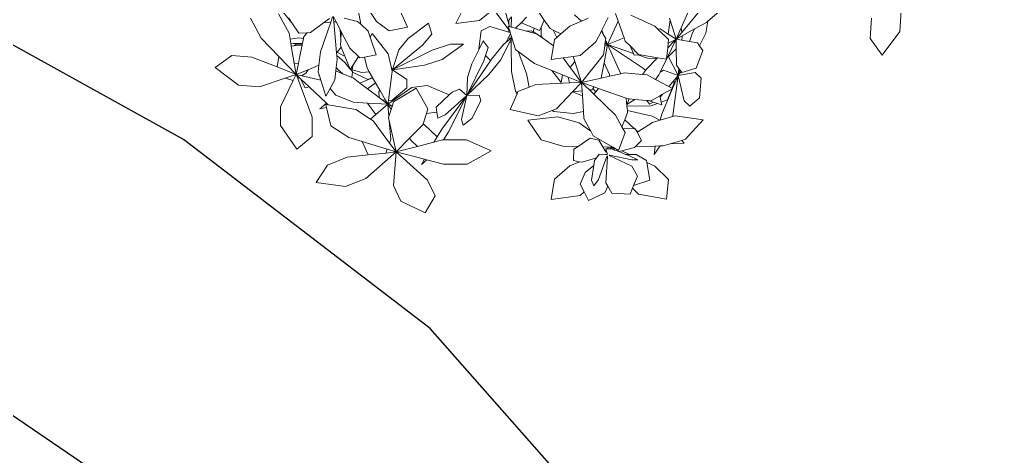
# Model space of a CAD drawing. Header units: metres. Extents: x -460 to 31334, y -1777 to 24987.
# Drawn here: x 378.403 to 378.8686, y -817.4355 to -817.2314 of the extents above; entities that cross this region are included whole.
import ezdxf

# ---------------------------------------------------------------- set-up
doc = ezdxf.new("R2010")
doc.units = ezdxf.units.M
doc.header["$MEASUREMENT"] = 0
doc.layers.add('01 FURNITURE', color=8, linetype='Continuous')
doc.layers.add('TREES PLANTS', color=82, linetype='Continuous', lineweight=5)

# ---------------------------------------------------------------- blocks, each defined once
blk = doc.blocks.new('TREES_09')
at = {"layer": 'TREES PLANTS', "color": 82, "true_color": 0x34d100}
for p, q in [((1.2284, 1.3969), (1.1481, 1.4024)), ((1.319, 1.3286), (1.2284, 1.3969)), ((1.2554, 1.2823), (1.319, 1.3286)), ((1.177, 1.2877), (1.2554, 1.2823)), ((1.1881, 0.656), (1.1442, 0.7068)), ((1.2341, 0.6482), (1.1881, 0.656)), ((1.1931, 0.6502), (1.1881, 0.656)), ((1.127, 0.6428), (1.2324, 0.5546)), ((1.1931, 0.6502), (1.2183, 0.6047)), ((1.2832, 0.6237), (1.2341, 0.6482)), ((1.2716, 0.6152), (1.2666, 0.5853)), ((1.2832, 0.6237), (1.2716, 0.6152)), ((1.3009, 0.6365), (1.2832, 0.6237)), ((1.3698, 0.6109), (1.3009, 0.6365)), ((1.4083, 0.6292), (1.3863, 0.6064)), ((1.4838, 0.6231), (1.4083, 0.6292)), ((1.517, 0.5861), (1.4838, 0.6231)), ((1.5687, 0.6372), (1.5532, 0.5294)), ((1.6444, 0.5694), (1.5687, 0.6372)), ((1.1239, 0.5925), (1.2139, 0.5528)), ((1.2183, 0.6047), (1.2369, 0.5954)), ((1.2183, 0.6047), (1.2454, 0.5559)), ((1.2369, 0.5954), (1.2666, 0.5853)), ((1.2666, 0.5853), (1.2615, 0.555)), ((1.3869, 0.5553), (1.3698, 0.6109)), ((1.3863, 0.6064), (1.3981, 0.5406)), ((1.4955, 0.5639), (1.517, 0.5861)), ((1.2324, 0.5546), (1.2139, 0.5528)), ((1.2139, 0.5528), (1.2579, 0.5333)), ((1.2324, 0.5546), (1.2579, 0.5333)), ((1.2493, 0.5563), (1.2454, 0.5559)), ((1.2454, 0.5559), (1.2579, 0.5333)), ((1.2493, 0.5563), (1.2615, 0.555)), ((1.2615, 0.555), (1.2579, 0.5333)), ((1.3264, 0.5032), (1.3981, 0.5406)), ((1.3583, 0.5345), (1.3706, 0.5435)), ((1.3706, 0.5435), (1.3767, 0.5479)), ((1.3706, 0.5435), (1.3981, 0.5406)), ((1.3767, 0.5479), (1.3827, 0.5523)), ((1.3767, 0.5479), (1.3981, 0.5406)), ((1.3779, 0.4847), (1.3981, 0.5406)), ((1.3827, 0.5523), (1.3869, 0.5553)), ((1.3827, 0.5523), (1.3981, 0.5406)), ((1.4955, 0.5639), (1.3981, 0.5406)), ((1.5531, 0.5199), (1.3981, 0.5406)), ((1.4484, 0.5194), (1.3981, 0.5406)), ((1.4219, 0.5208), (1.3981, 0.5406)), ((1.6486, 0.5552), (1.6444, 0.5694)), ((1.6486, 0.5552), (1.6592, 0.5637)), ((1.6619, 0.5098), (1.6486, 0.5552)), ((1.6592, 0.5637), (1.6619, 0.5098)), ((1.1764, 0.508), (1.1848, 0.5106)), ((1.1848, 0.5106), (1.2579, 0.5333)), ((1.1848, 0.5106), (1.2379, 0.5025)), ((1.2179, 0.4718), (1.2379, 0.5025)), ((1.2596, 0.5037), (1.2188, 0.4626)), ((1.2379, 0.5025), (1.2579, 0.5333)), ((1.27, 0.5334), (1.2579, 0.5333)), ((1.2638, 0.5214), (1.2579, 0.5333)), ((1.2658, 0.5254), (1.2579, 0.5333)), ((1.2675, 0.5286), (1.2579, 0.5333)), ((1.2732, 0.5024), (1.2596, 0.5037)), ((1.2638, 0.5214), (1.2658, 0.5254)), ((1.2732, 0.5024), (1.2638, 0.5214)), ((1.2907, 0.5006), (1.2658, 0.5254)), ((1.2675, 0.5286), (1.27, 0.5334)), ((1.3277, 0.4994), (1.2675, 0.5286)), ((1.2952, 0.5338), (1.27, 0.5334)), ((1.2907, 0.5006), (1.2732, 0.5024)), ((1.3338, 0.4964), (1.2907, 0.5006)), ((1.3583, 0.5345), (1.2952, 0.5338)), ((1.2952, 0.5338), (1.3242, 0.503)), ((1.3242, 0.503), (1.3264, 0.5032)), ((1.3242, 0.503), (1.3277, 0.4994)), ((1.4407, 0.5052), (1.413, 0.4539)), ((1.4219, 0.5208), (1.4227, 0.5273)), ((1.4407, 0.5052), (1.4219, 0.5208)), ((1.4227, 0.5273), (1.4473, 0.5174)), ((1.4473, 0.5174), (1.4407, 0.5052)), ((1.4484, 0.5194), (1.4473, 0.5174)), ((1.4485, 0.5196), (1.4484, 0.5194)), ((1.4488, 0.5192), (1.4485, 0.5196)), ((1.5475, 0.4776), (1.4488, 0.5192)), ((1.4505, 0.5161), (1.4488, 0.5192)), ((1.4505, 0.5161), (1.492, 0.4995)), ((1.4707, 0.4803), (1.4505, 0.5161)), ((1.492, 0.4995), (1.5006, 0.4755)), ((1.5562, 0.5191), (1.5531, 0.5199)), ((1.5532, 0.5294), (1.5562, 0.5191)), ((1.5562, 0.5191), (1.5702, 0.4713)), ((1.6696, 0.4836), (1.6619, 0.5098)), ((1.8, 0.5037), (1.7477, 0.4512)), ((1.8758, 0.4962), (1.8, 0.5037)), ((1.2188, 0.4626), (1.2074, 0.4512)), ((1.2179, 0.4718), (1.2188, 0.4626)), ((1.3177, 0.3955), (1.3294, 0.4621)), ((1.3338, 0.4964), (1.3277, 0.4994)), ((1.3294, 0.4621), (1.3354, 0.4956)), ((1.3326, 0.4589), (1.3294, 0.4621)), ((1.3355, 0.4962), (1.3338, 0.4964)), ((1.3354, 0.4956), (1.3355, 0.4962)), ((1.3851, 0.4714), (1.3354, 0.4956)), ((1.3779, 0.4847), (1.3851, 0.4714)), ((1.3959, 0.4662), (1.3851, 0.4714)), ((1.413, 0.4539), (1.3959, 0.4662)), ((1.4819, 0.471), (1.4707, 0.4803)), ((1.4766, 0.4697), (1.4707, 0.4803)), ((1.4766, 0.4697), (1.4819, 0.471)), ((1.4955, 0.436), (1.4766, 0.4697)), ((1.4819, 0.471), (1.5006, 0.4755)), ((1.5006, 0.4755), (1.5113, 0.4781)), ((1.5113, 0.4781), (1.5059, 0.461)), ((1.5475, 0.4776), (1.5702, 0.4713)), ((1.5551, 0.4403), (1.5706, 0.47)), ((1.5702, 0.4713), (1.5706, 0.47)), ((1.5706, 0.47), (1.579, 0.4415)), ((1.6696, 0.4836), (1.6699, 0.4716)), ((1.7031, 0.4487), (1.6699, 0.4716)), ((1.6699, 0.4716), (1.6704, 0.452)), ((1.8566, 0.3875), (1.8758, 0.4962)), ((1.2074, 0.4512), (1.1648, 0.3579)), ((1.3326, 0.4589), (1.3317, 0.4222)), ((1.3746, 0.417), (1.3326, 0.4589)), ((1.413, 0.4539), (1.3953, 0.4212)), ((1.4943, 0.42), (1.5084, 0.4302)), ((1.4943, 0.42), (1.4948, 0.4261)), ((1.5007, 0.4446), (1.4948, 0.4261)), ((1.4948, 0.4261), (1.4955, 0.436)), ((1.5059, 0.461), (1.5007, 0.4446)), ((1.5084, 0.4302), (1.5007, 0.4446)), ((1.5059, 0.461), (1.5146, 0.4368)), ((1.5146, 0.4368), (1.5165, 0.3429)), ((1.5551, 0.4403), (1.533, 0.3447)), ((1.579, 0.4415), (1.6151, 0.3848)), ((1.6704, 0.452), (1.7031, 0.4487)), ((1.6704, 0.452), (1.6725, 0.3755)), ((1.7477, 0.4512), (1.7336, 0.4201)), ((1.7336, 0.4201), (1.8023, 0.4316)), ((1.8023, 0.4316), (1.8234, 0.3686)), ((1.3705, 0.4071), (1.278, 0.2676)), ((1.2841, 0.3551), (1.3163, 0.3875)), ((1.3163, 0.3875), (1.3177, 0.3955)), ((1.3187, 0.3848), (1.3177, 0.3955)), ((1.3317, 0.4222), (1.3187, 0.3848)), ((1.3201, 0.371), (1.3187, 0.3848)), ((1.3705, 0.4071), (1.3786, 0.4142)), ((1.3746, 0.417), (1.3786, 0.4142)), ((1.3786, 0.4142), (1.3938, 0.4032)), ((1.3938, 0.4032), (1.3882, 0.3324)), ((1.3953, 0.4212), (1.3938, 0.4032)), ((1.4906, 0.3733), (1.4943, 0.42)), ((1.6151, 0.3848), (1.608, 0.3771)), ((1.6151, 0.3848), (1.6169, 0.3819)), ((1.6169, 0.3819), (1.6495, 0.3994)), ((1.6495, 0.3994), (1.6725, 0.3755)), ((1.7028, 0.3786), (1.727, 0.419)), ((1.7084, 0.3529), (1.7232, 0.3847)), ((1.7232, 0.3847), (1.7237, 0.3622)), ((1.727, 0.419), (1.7336, 0.4201)), ((1.8337, 0.3644), (1.8566, 0.3875)), ((1.2653, 0.3362), (1.2841, 0.3551)), ((1.3128, 0.3678), (1.278, 0.2676)), ((1.2841, 0.3551), (1.3128, 0.3678)), ((1.3128, 0.3678), (1.3201, 0.371)), ((1.4887, 0.3492), (1.4852, 0.3396)), ((1.4887, 0.3492), (1.4888, 0.351)), ((1.4888, 0.351), (1.4906, 0.3733)), ((1.4888, 0.351), (1.5103, 0.3424)), ((1.5103, 0.3424), (1.4906, 0.3733)), ((1.6039, 0.3727), (1.5687, 0.3343)), ((1.6025, 0.327), (1.6039, 0.3727)), ((1.6039, 0.3727), (1.604, 0.375)), ((1.604, 0.375), (1.608, 0.3771)), ((1.608, 0.3771), (1.6169, 0.3819)), ((1.6725, 0.3755), (1.6761, 0.3718)), ((1.6761, 0.3718), (1.6891, 0.3227)), ((1.703, 0.3531), (1.6891, 0.3227)), ((1.7028, 0.3786), (1.703, 0.3531)), ((1.703, 0.3531), (1.7031, 0.3393)), ((1.7031, 0.3393), (1.7084, 0.3529)), ((1.7237, 0.3622), (1.7053, 0.2755)), ((1.7483, 0.3617), (1.707, 0.2747)), ((1.7483, 0.3617), (1.7867, 0.3836)), ((1.7867, 0.3836), (1.8234, 0.3686)), ((1.8234, 0.3686), (1.8337, 0.3644)), ((1.8337, 0.3644), (1.8558, 0.3555)), ((1.8558, 0.3555), (1.8521, 0.284)), ((1.1876, 0.3094), (1.1587, 0.2994)), ((1.2532, 0.332), (1.1876, 0.3094)), ((1.1876, 0.3094), (1.278, 0.2676)), ((1.2653, 0.3362), (1.2532, 0.332)), ((1.2532, 0.332), (1.278, 0.2676)), ((1.3912, 0.319), (1.278, 0.2676)), ((1.3882, 0.3324), (1.3912, 0.319)), ((1.3912, 0.319), (1.4006, 0.276)), ((1.4852, 0.3396), (1.448, 0.2336)), ((1.5165, 0.3429), (1.4852, 0.3396)), ((1.533, 0.3447), (1.5165, 0.3429)), ((1.5411, 0.3456), (1.533, 0.3447)), ((1.5411, 0.3456), (1.5687, 0.3343)), ((1.5957, 0.3233), (1.5507, 0.2993)), ((1.5687, 0.3343), (1.5957, 0.3233)), ((1.6025, 0.327), (1.5957, 0.3233)), ((1.6187, 0.3356), (1.6025, 0.327)), ((1.6876, 0.3108), (1.6187, 0.3356)), ((1.6779, 0.2941), (1.6876, 0.3108)), ((1.6868, 0.2972), (1.6922, 0.3112)), ((1.6891, 0.3227), (1.6922, 0.3112)), ((1.6922, 0.3112), (1.7031, 0.3393)), ((1.2227, 0.2463), (1.1741, 0.2709)), ((1.349, 0.2545), (1.3938, 0.2759)), ((1.3938, 0.2759), (1.4006, 0.276)), ((1.4006, 0.276), (1.408, 0.2428)), ((1.5507, 0.2993), (1.4703, 0.2151)), ((1.6305, 0.2124), (1.6746, 0.2885)), ((1.6739, 0.2504), (1.6743, 0.2694)), ((1.6743, 0.2694), (1.6746, 0.2885)), ((1.6743, 0.2694), (1.6817, 0.269)), ((1.6746, 0.2885), (1.6753, 0.2896)), ((1.6753, 0.2896), (1.6758, 0.2905)), ((1.6816, 0.2751), (1.6753, 0.2896)), ((1.6758, 0.2905), (1.6765, 0.2916)), ((1.6828, 0.2869), (1.6758, 0.2905)), ((1.6859, 0.2949), (1.6765, 0.2916)), ((1.6765, 0.2916), (1.6779, 0.2941)), ((1.6814, 0.2833), (1.6828, 0.2869)), ((1.6816, 0.2751), (1.6814, 0.2833)), ((1.6817, 0.269), (1.6816, 0.2751)), ((1.6819, 0.2613), (1.6817, 0.269)), ((1.6828, 0.2869), (1.6859, 0.2949)), ((1.6859, 0.2949), (1.6868, 0.2972)), ((1.7053, 0.2755), (1.705, 0.2741)), ((1.707, 0.2747), (1.7053, 0.2755)), ((1.707, 0.2747), (1.7065, 0.2738)), ((1.8521, 0.284), (1.8254, 0.2688)), ((1.2227, 0.2463), (1.2435, 0.2543)), ((1.2265, 0.2444), (1.2227, 0.2463)), ((1.2435, 0.2543), (1.2265, 0.2444)), ((1.2679, 0.2234), (1.2265, 0.2444)), ((1.2555, 0.2613), (1.2435, 0.2543)), ((1.2599, 0.2607), (1.2555, 0.2613)), ((1.2599, 0.2607), (1.278, 0.2676)), ((1.2703, 0.2591), (1.2599, 0.2607)), ((1.2703, 0.2591), (1.278, 0.2676)), ((1.2763, 0.2582), (1.2703, 0.2591)), ((1.2763, 0.2582), (1.278, 0.2676)), ((1.283, 0.2572), (1.2763, 0.2582)), ((1.283, 0.2572), (1.278, 0.2676)), ((1.349, 0.2545), (1.278, 0.2676)), ((1.3183, 0.2518), (1.283, 0.2572)), ((1.3183, 0.2518), (1.4246, 0.1673)), ((1.4065, 0.2439), (1.349, 0.2545)), ((1.4065, 0.2439), (1.408, 0.2428)), ((1.408, 0.2428), (1.4246, 0.1673)), ((1.448, 0.2336), (1.442, 0.2166)), ((1.448, 0.2336), (1.4607, 0.2231)), ((1.6405, 0.2012), (1.6474, 0.2349)), ((1.6474, 0.2349), (1.6739, 0.2504)), ((1.6739, 0.2504), (1.6885, 0.259)), ((1.6819, 0.2613), (1.6868, 0.2628)), ((1.6868, 0.2628), (1.7022, 0.2674)), ((1.6885, 0.259), (1.6868, 0.2628)), ((1.6885, 0.259), (1.6942, 0.2623)), ((1.7022, 0.2355), (1.7033, 0.2596)), ((1.7164, 0.2254), (1.7022, 0.2355)), ((1.7033, 0.2596), (1.7036, 0.2661)), ((1.7103, 0.2655), (1.7079, 0.2664)), ((1.7117, 0.2674), (1.7082, 0.2676)), ((1.8003, 0.2326), (1.7103, 0.2655)), ((1.8128, 0.2615), (1.7117, 0.2674)), ((1.8003, 0.2326), (1.8241, 0.2157)), ((1.8254, 0.2688), (1.8128, 0.2615)), ((1.8254, 0.2688), (1.8516, 0.2571)), ((1.8516, 0.2571), (1.8811, 0.1947)), ((1.1877, 0.167), (1.1764, 0.1932)), ((1.3207, 0.1628), (1.2679, 0.2234)), ((1.442, 0.2166), (1.4246, 0.1673)), ((1.454, 0.1981), (1.4246, 0.1673)), ((1.442, 0.2166), (1.4487, 0.2114)), ((1.4487, 0.2114), (1.4607, 0.2231)), ((1.4487, 0.2114), (1.4529, 0.2082)), ((1.4529, 0.2082), (1.454, 0.1981)), ((1.4703, 0.2151), (1.454, 0.1981)), ((1.4607, 0.2231), (1.4703, 0.2151)), ((1.5641, 0.177), (1.6088, 0.2008)), ((1.5814, 0.1583), (1.6104, 0.1996)), ((1.6088, 0.2008), (1.6128, 0.203)), ((1.6102, 0.1997), (1.6088, 0.2008)), ((1.6104, 0.1996), (1.6102, 0.1997)), ((1.6104, 0.1996), (1.6128, 0.203)), ((1.6128, 0.203), (1.6305, 0.2124)), ((1.6719, 0.1543), (1.6405, 0.2012)), ((1.7331, 0.1696), (1.7164, 0.2254)), ((1.7265, 0.2182), (1.7164, 0.2254)), ((1.7461, 0.2152), (1.7265, 0.2182)), ((1.7727, 0.182), (1.7461, 0.2152)), ((1.8025, 0.2067), (1.7461, 0.2152)), ((1.8241, 0.2157), (1.8025, 0.2067)), ((1.8811, 0.1947), (1.8479, 0.1779)), ((1.1642, 0.1408), (1.1877, 0.167)), ((1.2072, 0.1218), (1.1877, 0.167)), ((1.3246, 0.1352), (1.3207, 0.1628)), ((1.3441, 0.1414), (1.4246, 0.1673)), ((1.3667, 0.124), (1.4246, 0.1673)), ((1.404, 0.1161), (1.4246, 0.1673)), ((1.4573, 0.1696), (1.4246, 0.1673)), ((1.4615, 0.1323), (1.4246, 0.1673)), ((1.4268, 0.1207), (1.4246, 0.1673)), ((1.4764, 0.1709), (1.4573, 0.1696)), ((1.4573, 0.1696), (1.4615, 0.1323)), ((1.4616, 0.1322), (1.4764, 0.1709)), ((1.5377, 0.1752), (1.4764, 0.1709)), ((1.5641, 0.177), (1.5377, 0.1752)), ((1.5453, 0.1356), (1.5377, 0.1752)), ((1.5814, 0.1583), (1.5572, 0.0764)), ((1.6708, 0.0959), (1.6719, 0.1543)), ((1.6828, 0.138), (1.6719, 0.1543)), ((1.7311, 0.16), (1.7263, 0.1368)), ((1.7331, 0.1696), (1.7311, 0.16)), ((1.7475, 0.1218), (1.7311, 0.16)), ((1.8172, 0.1623), (1.7727, 0.182)), ((1.8479, 0.1779), (1.8172, 0.1623)), ((1.8611, 0.1628), (1.8479, 0.1779)), ((1.8768, 0.0504), (1.8611, 0.1628)), ((1.2072, 0.1218), (1.2375, 0.0871)), ((1.3246, 0.1352), (1.3441, 0.1414)), ((1.33, 0.0965), (1.3246, 0.1352)), ((1.33, 0.0965), (1.3667, 0.124)), ((1.3667, 0.124), (1.3441, 0.1414)), ((1.3953, 0.0945), (1.404, 0.1161)), ((1.4268, 0.1207), (1.404, 0.1161)), ((1.4328, -0.0096), (1.4268, 0.1207)), ((1.4616, 0.1322), (1.4615, 0.1323)), ((1.5263, 0.0706), (1.4616, 0.1322)), ((1.5453, 0.1356), (1.537, 0.06)), ((1.7263, 0.1368), (1.6828, 0.138)), ((1.7475, 0.1218), (1.7991, 0.0626)), ((1.2375, 0.0871), (1.223, 0.0583)), ((1.2375, 0.0871), (1.251, 0.0715)), ((1.3364, 0.0504), (1.33, 0.0965)), ((1.3787, 0.0534), (1.3953, 0.0945)), ((1.3787, 0.0534), (1.4256, 0.0893)), ((1.4256, 0.0893), (1.3953, 0.0945)), ((1.6459, 0.012), (1.6708, 0.0959)), ((1.217, 0.0463), (1.1838, 0.0236)), ((1.223, 0.0583), (1.217, 0.0463)), ((1.251, 0.0715), (1.223, 0.0583)), ((1.251, 0.0715), (1.2588, 0.0626)), ((1.2839, 0.0587), (1.254, 0.0181)), ((1.2588, 0.0626), (1.2839, 0.0587)), ((1.2839, 0.0587), (1.3364, 0.0504)), ((1.3513, -0.0147), (1.3787, 0.0534)), ((1.533, 0.054), (1.5263, 0.0706)), ((1.537, 0.06), (1.533, 0.054)), ((1.5544, 0.0005), (1.533, 0.054)), ((1.5572, 0.0764), (1.5702, -0.0394)), ((1.7991, 0.0626), (1.8768, 0.0504)), ((1.1838, 0.0236), (1.1339, -0.0105)), ((1.2115, 0.011), (1.1838, 0.0236)), ((1.2468, 0.0112), (1.2115, 0.011)), ((1.2242, 0.0053), (1.2115, 0.011)), ((1.2154, -0.015), (1.2242, 0.0053)), ((1.254, 0.0181), (1.2392, -0.0021)), ((1.2468, 0.0112), (1.2392, -0.0021)), ((1.249, 0.0148), (1.2468, 0.0112)), ((1.254, 0.0181), (1.249, 0.0148)), ((1.5292, -0.1077), (1.5544, 0.0005)), ((1.5702, -0.0394), (1.6459, 0.012)), ((1.1953, -0.0619), (1.2154, -0.015)), ((1.2294, -0.0189), (1.2154, -0.015)), ((1.2294, -0.0189), (1.225, -0.0266)), ((1.225, -0.0266), (1.2268, -0.0445)), ((1.2369, -0.006), (1.2268, -0.0445)), ((1.2369, -0.006), (1.2294, -0.0189)), ((1.2372, -0.0047), (1.2369, -0.006)), ((1.2392, -0.0021), (1.2372, -0.0047)), ((1.305, -0.0775), (1.3513, -0.0147)), ((1.4431, -0.0352), (1.3907, -0.0455)), ((1.4328, -0.0096), (1.4431, -0.0352)), ((1.4431, -0.0352), (1.4603, -0.078)), ((1.1733, -0.0446), (1.1917, -0.0631)), ((1.1917, -0.0631), (1.1953, -0.0619)), ((1.1917, -0.0631), (1.2156, -0.0872)), ((1.2268, -0.0445), (1.2156, -0.0872)), ((1.3907, -0.0455), (1.305, -0.0775)), ((1.1007, -0.1407), (1.2, -0.1135)), ((1.1415, -0.173), (1.2213, -0.1132)), ((1.171, -0.1027), (1.1839, -0.1137)), ((1.171, -0.1027), (1.2113, -0.1039)), ((1.1839, -0.1137), (1.2, -0.1135)), ((1.2, -0.1135), (1.2094, -0.1109)), ((1.2082, -0.1155), (1.2254, -0.1101)), ((1.2094, -0.1109), (1.2082, -0.1155)), ((1.2087, -0.1873), (1.2304, -0.113)), ((1.2113, -0.1039), (1.2094, -0.1109)), ((1.2156, -0.0872), (1.2113, -0.1039)), ((1.2213, -0.1132), (1.2254, -0.1101)), ((1.2213, -0.1132), (1.2304, -0.113)), ((1.2254, -0.1101), (1.2318, -0.1081)), ((1.2304, -0.113), (1.2318, -0.1081)), ((1.2318, -0.1081), (1.2367, -0.1065)), ((1.2367, -0.1065), (1.2435, -0.1044)), ((1.2485, -0.1128), (1.2367, -0.1065)), ((1.2435, -0.1044), (1.2507, -0.1021)), ((1.2526, -0.1043), (1.2435, -0.1044)), ((1.2485, -0.1128), (1.2598, -0.1126)), ((1.2694, -0.1238), (1.2485, -0.1128)), ((1.2507, -0.1021), (1.2524, -0.1016)), ((1.2507, -0.1021), (1.2526, -0.1043)), ((1.2524, -0.1016), (1.2978, -0.0873)), ((1.2576, -0.1042), (1.2524, -0.1016)), ((1.2526, -0.1043), (1.2598, -0.1126)), ((1.2719, -0.1041), (1.2576, -0.1042)), ((1.2701, -0.1105), (1.2576, -0.1042)), ((1.2598, -0.1126), (1.2694, -0.1238)), ((1.2701, -0.1105), (1.2719, -0.1041)), ((1.3392, -0.1451), (1.2701, -0.1105)), ((1.3822, -0.103), (1.2719, -0.1041)), ((1.2978, -0.0873), (1.305, -0.0775)), ((1.3822, -0.103), (1.459, -0.0878)), ((1.459, -0.0878), (1.469, -0.0817)), ((1.4603, -0.078), (1.469, -0.0817)), ((1.469, -0.0817), (1.5292, -0.1077)), ((1.2694, -0.1238), (1.2783, -0.1341)), ((1.2783, -0.1341), (1.3351, -0.1804)), ((1.3947, -0.1902), (1.3392, -0.1451)), ((1.1858, -0.2262), (1.1415, -0.173)), ((1.2087, -0.1873), (1.2251, -0.2199)), ((1.3212, -0.2036), (1.3392, -0.1852)), ((1.3351, -0.1804), (1.3376, -0.182)), ((1.3392, -0.1852), (1.3376, -0.182)), ((1.3376, -0.182), (1.4758, -0.2756)), ((1.3947, -0.1902), (1.4758, -0.2756)), ((1.689, -0.1822), (1.6468, -0.2764)), ((1.74, -0.2749), (1.689, -0.1822)), ((1.1972, -0.318), (1.1858, -0.2262)), ((1.2251, -0.2199), (1.2956, -0.2297)), ((1.2904, -0.1935), (1.2645, -0.2129)), ((1.2645, -0.2129), (1.2968, -0.2286)), ((1.3212, -0.2036), (1.2904, -0.1935)), ((1.2956, -0.2297), (1.2968, -0.2286)), ((1.2968, -0.2286), (1.353, -0.256)), ((1.3416, -0.2103), (1.3212, -0.2036)), ((1.3416, -0.2103), (1.4758, -0.2756)), ((1.4964, -0.222), (1.4734, -0.2286)), ((1.4734, -0.2286), (1.4758, -0.2756)), ((1.5636, -0.2565), (1.4964, -0.222)), ((1.353, -0.256), (1.4054, -0.2732)), ((1.5905, -0.2902), (1.5636, -0.2565)), ((1.1142, -0.2772), (1.1972, -0.318)), ((1.2771, -0.2882), (1.2768, -0.3394)), ((1.3357, -0.3707), (1.2771, -0.2882)), ((1.4054, -0.2732), (1.4758, -0.2756)), ((1.4503, -0.3044), (1.4758, -0.2756)), ((1.4503, -0.3044), (1.4626, -0.3325)), ((1.5504, -0.3592), (1.4758, -0.2756)), ((1.6153, -0.3465), (1.4758, -0.2756)), ((1.6047, -0.3718), (1.4758, -0.2756)), ((1.5681, -0.2966), (1.4758, -0.2756)), ((1.5681, -0.2966), (1.5905, -0.2902)), ((1.6468, -0.2764), (1.6468, -0.3661)), ((1.7399, -0.3658), (1.74, -0.2749)), ((1.2768, -0.3394), (1.3004, -0.41)), ((1.4373, -0.4291), (1.4731, -0.3438)), ((1.4626, -0.3325), (1.4731, -0.3438)), ((1.4731, -0.3438), (1.5201, -0.3946)), ((1.3587, -0.4396), (1.3357, -0.3707)), ((1.563, -0.388), (1.5504, -0.3592)), ((1.6047, -0.3718), (1.6347, -0.3905)), ((1.6468, -0.3661), (1.6153, -0.3465)), ((1.6468, -0.3661), (1.6468, -0.3694)), ((1.6468, -0.3694), (1.6556, -0.4035)), ((1.7399, -0.3658), (1.7234, -0.4307)), ((1.2387, -0.4114), (1.1963, -0.4232)), ((1.2815, -0.4465), (1.2387, -0.4114)), ((1.3004, -0.41), (1.3756, -0.5627)), ((1.5201, -0.3946), (1.5396, -0.3916)), ((1.5396, -0.3916), (1.563, -0.388)), ((1.5396, -0.3916), (1.5444, -0.4314)), ((1.5871, -0.4406), (1.6347, -0.3905)), ((1.6347, -0.3905), (1.6556, -0.4035)), ((1.6556, -0.4035), (1.6719, -0.4669)), ((1.863, -0.3986), (1.8019, -0.4274)), ((1.929, -0.437), (1.863, -0.3986)), ((1.1963, -0.4232), (1.2546, -0.5025)), ((1.2815, -0.4465), (1.3756, -0.5627)), ((1.3587, -0.4396), (1.3756, -0.5627)), ((1.4444, -0.4881), (1.4373, -0.4291)), ((1.5273, -0.426), (1.4469, -0.471)), ((1.5444, -0.4314), (1.5273, -0.426)), ((1.5851, -0.4442), (1.5444, -0.4314)), ((1.5871, -0.4406), (1.5851, -0.4442)), ((1.587, -0.4449), (1.5851, -0.4442)), ((1.587, -0.4449), (1.6399, -0.4969)), ((1.8019, -0.4274), (1.6932, -0.5493)), ((1.7211, -0.4396), (1.6932, -0.5493)), ((1.7234, -0.4307), (1.7211, -0.4396)), ((1.7211, -0.4396), (1.7424, -0.4508)), ((1.7424, -0.4508), (1.7234, -0.4307)), ((1.8833, -0.5306), (1.929, -0.437)), ((1.4444, -0.4881), (1.5091, -0.5807)), ((1.4469, -0.471), (1.4993, -0.5588)), ((1.6491, -0.491), (1.6399, -0.4969)), ((1.6399, -0.4969), (1.6932, -0.5493)), ((1.6719, -0.4669), (1.6491, -0.491)), ((1.6719, -0.4669), (1.6932, -0.5493)), ((1.2119, -0.5043), (1.1228, -0.5445)), ((1.2258, -0.5758), (1.2119, -0.5043)), ((1.2546, -0.5025), (1.2985, -0.5384)), ((1.4138, -0.5079), (1.3756, -0.5627)), ((1.4455, -0.5073), (1.4138, -0.5079)), ((1.4946, -0.565), (1.4455, -0.5073)), ((1.8235, -0.5587), (1.8833, -0.5306)), ((1.1894, -0.6252), (1.2258, -0.5758)), ((1.2985, -0.5384), (1.3756, -0.5627)), ((1.3142, -0.5798), (1.3648, -0.5678)), ((1.3648, -0.5678), (1.3756, -0.5627)), ((1.3648, -0.5678), (1.3758, -0.5651)), ((1.3758, -0.5651), (1.3756, -0.5627)), ((1.3772, -0.5648), (1.3756, -0.5627)), ((1.3765, -0.565), (1.3756, -0.5627)), ((1.3785, -0.5645), (1.3756, -0.5627)), ((1.3758, -0.5651), (1.3765, -0.565)), ((1.3765, -0.565), (1.3772, -0.5648)), ((1.3772, -0.5648), (1.3785, -0.5645)), ((1.3785, -0.5645), (1.3825, -0.5636)), ((1.3825, -0.5636), (1.4938, -0.5786)), ((1.4938, -0.5786), (1.4946, -0.565)), ((1.4993, -0.5588), (1.5135, -0.5633)), ((1.5135, -0.5633), (1.5091, -0.5807)), ((1.518, -0.5647), (1.5091, -0.5807)), ((1.5288, -0.5681), (1.5091, -0.5807)), ((1.5135, -0.5633), (1.518, -0.5647)), ((1.518, -0.5647), (1.5288, -0.5681)), ((1.5288, -0.5681), (1.5563, -0.5768)), ((1.5605, -0.5781), (1.5729, -0.5754)), ((1.5729, -0.5754), (1.6932, -0.5493)), ((1.6449, -0.5695), (1.5729, -0.5754)), ((1.5736, -0.6374), (1.6589, -0.5746)), ((1.6449, -0.5695), (1.6589, -0.5746)), ((1.6589, -0.5746), (1.6932, -0.5493)), ((1.6829, -0.5832), (1.6932, -0.5493)), ((1.7959, -0.666), (1.6932, -0.5493)), ((1.8235, -0.5587), (1.6932, -0.5493)), ((1.6975, -0.5889), (1.6932, -0.5493)), ((1.2361, -0.6419), (1.3142, -0.5798)), ((1.426, -0.6286), (1.4553, -0.6117)), ((1.4553, -0.6117), (1.4932, -0.5899)), ((1.461, -0.6152), (1.4553, -0.6117)), ((1.4834, -0.6148), (1.4925, -0.6027)), ((1.4925, -0.6027), (1.5091, -0.5807)), ((1.4925, -0.6027), (1.4932, -0.5899)), ((1.4932, -0.5899), (1.5091, -0.5807)), ((1.4938, -0.5786), (1.5091, -0.5807)), ((1.5046, -0.6599), (1.5091, -0.5807)), ((1.5563, -0.5768), (1.5091, -0.5807)), ((1.5486, -0.627), (1.5091, -0.5807)), ((1.5563, -0.5768), (1.5605, -0.5781)), ((1.6535, -0.6796), (1.6829, -0.5832)), ((1.6829, -0.5832), (1.6974, -0.5885)), ((1.6974, -0.5885), (1.6975, -0.5889)), ((1.7051, -0.6572), (1.6975, -0.5889)), ((1.1894, -0.6252), (1.1088, -0.6794)), ((1.2499, -0.6492), (1.2271, -0.657)), ((1.2499, -0.6492), (1.2361, -0.6419)), ((1.3177, -0.6261), (1.2499, -0.6492)), ((1.3267, -0.6715), (1.3177, -0.6261)), ((1.3693, -0.6613), (1.3839, -0.6529)), ((1.3839, -0.6529), (1.4053, -0.6405)), ((1.3866, -0.6818), (1.3839, -0.6529)), ((1.4053, -0.6405), (1.4069, -0.6397)), ((1.4053, -0.6405), (1.4129, -0.6582)), ((1.4069, -0.6397), (1.426, -0.6286)), ((1.4271, -0.6894), (1.4069, -0.6397)), ((1.4496, -0.6595), (1.426, -0.6286)), ((1.4496, -0.6595), (1.4834, -0.6148)), ((1.461, -0.6152), (1.4834, -0.6148)), ((1.5486, -0.627), (1.5046, -0.6599)), ((1.5664, -0.6485), (1.5298, -0.705)), ((1.5663, -0.6477), (1.5486, -0.627)), ((1.5664, -0.6485), (1.5663, -0.6477)), ((1.5667, -0.6481), (1.5663, -0.6477)), ((1.5667, -0.6481), (1.5664, -0.6485)), ((1.5736, -0.6374), (1.5667, -0.6481)), ((1.2004, -0.6856), (1.1299, -0.6977)), ((1.2004, -0.6856), (1.1891, -0.6977)), ((1.2271, -0.657), (1.2004, -0.6856)), ((1.325, -0.694), (1.3301, -0.6885)), ((1.3693, -0.6613), (1.3267, -0.6715)), ((1.3301, -0.6885), (1.3267, -0.6715)), ((1.3756, -0.7188), (1.3866, -0.6818)), ((1.4129, -0.6582), (1.3848, -0.718)), ((1.4075, -0.7152), (1.4271, -0.6894)), ((1.4271, -0.6894), (1.4496, -0.6595)), ((1.5014, -0.715), (1.5046, -0.6599)), ((1.6377, -0.7317), (1.6535, -0.6796)), ((1.7051, -0.6572), (1.6535, -0.6796)), ((1.7139, -0.7377), (1.7051, -0.6572)), ((1.8274, -0.7442), (1.7959, -0.666)), ((1.1891, -0.6977), (1.177, -0.7492)), ((1.293, -0.7283), (1.2293, -0.7607)), ((1.2881, -0.7614), (1.373, -0.726)), ((1.293, -0.7283), (1.325, -0.694)), ((1.3594, -0.7162), (1.325, -0.694)), ((1.373, -0.726), (1.3473, -0.7475)), ((1.3594, -0.7162), (1.3756, -0.7188)), ((1.3737, -0.7254), (1.3594, -0.7162)), ((1.373, -0.726), (1.374, -0.7256)), ((1.3827, -0.7179), (1.3737, -0.7254)), ((1.374, -0.7256), (1.3737, -0.7254)), ((1.3848, -0.718), (1.3827, -0.7179)), ((1.4057, -0.7198), (1.3848, -0.718)), ((1.3916, -0.7545), (1.4057, -0.7198)), ((1.4057, -0.7198), (1.4075, -0.7152)), ((1.5014, -0.715), (1.4741, -0.7822)), ((1.5298, -0.705), (1.5117, -0.8115)), ((1.2204, -0.7653), (1.1904, -0.7805)), ((1.2293, -0.7607), (1.2204, -0.7653)), ((1.2615, -0.7629), (1.2204, -0.7653)), ((1.2293, -0.7607), (1.2615, -0.7629)), ((1.2615, -0.7629), (1.2812, -0.7643)), ((1.2812, -0.7643), (1.2881, -0.7614)), ((1.2887, -0.7614), (1.2881, -0.7614)), ((1.3074, -0.7764), (1.2887, -0.7614)), ((1.3219, -0.7511), (1.3074, -0.7764)), ((1.3473, -0.7475), (1.3214, -0.778)), ((1.3764, -0.7722), (1.382, -0.7657)), ((1.3806, -0.7814), (1.3887, -0.7615)), ((1.382, -0.7657), (1.3916, -0.7545)), ((1.3887, -0.7615), (1.382, -0.7657)), ((1.3887, -0.7615), (1.3916, -0.7545)), ((1.5928, -0.8009), (1.6377, -0.7317)), ((1.7139, -0.7377), (1.7448, -0.814)), ((1.8111, -0.8577), (1.8274, -0.7442)), ((1.1904, -0.7805), (1.1698, -0.791)), ((1.1914, -0.7902), (1.1704, -0.7922)), ((1.1924, -0.8015), (1.1713, -0.7941)), ((1.1952, -0.83), (1.1774, -0.8065)), ((1.1904, -0.7805), (1.1914, -0.7902)), ((1.3106, -0.779), (1.1914, -0.7902)), ((1.1924, -0.8015), (1.1952, -0.83)), ((1.3064, -0.8416), (1.1924, -0.8015)), ((1.3106, -0.779), (1.3074, -0.7764)), ((1.3214, -0.778), (1.3106, -0.779)), ((1.336, -0.7766), (1.3214, -0.778)), ((1.3671, -0.78), (1.336, -0.7766)), ((1.3671, -0.78), (1.3764, -0.7722)), ((1.3806, -0.7814), (1.3671, -0.78)), ((1.4151, -0.7851), (1.3806, -0.7814)), ((1.4483, -0.8039), (1.4151, -0.7851)), ((1.4741, -0.7822), (1.4483, -0.8039)), ((1.4777, -0.8205), (1.4483, -0.8039)), ((1.5217, -0.8179), (1.5928, -0.8009)), ((1.2322, -0.8791), (1.1952, -0.83)), ((1.3064, -0.8416), (1.3579, -0.8472)), ((1.3955, -0.8462), (1.3995, -0.8449)), ((1.3995, -0.8449), (1.396, -0.8479)), ((1.4158, -0.8398), (1.3995, -0.9135)), ((1.3995, -0.8449), (1.4158, -0.8398)), ((1.4158, -0.8398), (1.4777, -0.8205)), ((1.5055, -0.818), (1.4416, -0.8854)), ((1.5117, -0.8115), (1.5055, -0.818)), ((1.5055, -0.818), (1.5263, -0.8434)), ((1.5117, -0.8115), (1.5101, -0.8207)), ((1.5101, -0.8207), (1.5217, -0.8179)), ((1.5263, -0.8434), (1.5217, -0.8179)), ((1.7448, -0.814), (1.8111, -0.8577)), ((1.2331, -0.8927), (1.2322, -0.8791)), ((1.3579, -0.8472), (1.3835, -0.8499)), ((1.3579, -0.8472), (1.3756, -0.8893)), ((1.3835, -0.8499), (1.3955, -0.8462)), ((1.396, -0.8479), (1.3955, -0.8462)), ((1.5596, -0.8732), (1.4098, -0.9292)), ((1.6337, -0.873), (1.5596, -0.8732)), ((1.6821, -0.9319), (1.6337, -0.873)), ((1.2331, -0.8927), (1.2339, -0.8934)), ((1.2332, -0.8945), (1.2331, -0.8927)), ((1.2332, -0.8945), (1.2339, -0.8934)), ((1.2351, -0.9242), (1.2332, -0.8945)), ((1.2339, -0.8934), (1.2499, -0.9062)), ((1.2499, -0.9062), (1.2549, -0.9072)), ((1.2549, -0.9072), (1.253, -0.9244)), ((1.2549, -0.9072), (1.2746, -0.9111)), ((1.2744, -0.946), (1.2746, -0.9111)), ((1.2746, -0.9111), (1.277, -0.9116)), ((1.2774, -0.9334), (1.277, -0.9116)), ((1.277, -0.9116), (1.2813, -0.9124)), ((1.2837, -0.9439), (1.2813, -0.9124)), ((1.2813, -0.9124), (1.3284, -0.9217)), ((1.3284, -0.9217), (1.3516, -0.9263)), ((1.3883, -0.8965), (1.3756, -0.8893)), ((1.3756, -0.8893), (1.3947, -0.9348)), ((1.3883, -0.8965), (1.3995, -0.9135)), ((1.3995, -0.9135), (1.3947, -0.9348)), ((1.4103, -0.9184), (1.4058, -0.9231)), ((1.4416, -0.8854), (1.4103, -0.9184)), ((1.4103, -0.9184), (1.4457, -0.9005)), ((1.4457, -0.9005), (1.4416, -0.8854)), ((1.1934, -0.9532), (1.1339, -1.0008)), ((1.1767, -0.964), (1.1941, -0.9521)), ((1.1934, -0.9532), (1.1941, -0.9521)), ((1.1941, -0.9521), (1.2351, -0.9242)), ((1.2349, -0.9627), (1.258, -0.9587)), ((1.253, -0.9244), (1.258, -0.9587)), ((1.258, -0.9587), (1.2732, -0.956)), ((1.2732, -0.956), (1.2744, -0.946)), ((1.2732, -0.956), (1.2846, -0.954)), ((1.2774, -0.9334), (1.2837, -0.9439)), ((1.2845, -0.9538), (1.2837, -0.9439)), ((1.2846, -0.954), (1.2845, -0.9538)), ((1.2846, -0.954), (1.3947, -0.9348)), ((1.3242, -1.0026), (1.3947, -0.9348)), ((1.3499, -0.9403), (1.3516, -0.9263)), ((1.3516, -0.9263), (1.3947, -0.9348)), ((1.3652, -1.0089), (1.3947, -0.9348)), ((1.4058, -0.9231), (1.3947, -0.9348)), ((1.4098, -0.9292), (1.3947, -0.9348)), ((1.4086, -0.9772), (1.3947, -0.9348)), ((1.4179, -0.9461), (1.3947, -0.9348)), ((1.4058, -0.9231), (1.4098, -0.9292)), ((1.4179, -0.9461), (1.4086, -0.9772)), ((1.5192, -0.9955), (1.4179, -0.9461)), ((1.5916, -0.9953), (1.6821, -0.9319)), ((1.2349, -0.9627), (1.1598, -1.0035)), ((1.4413, -1.077), (1.4086, -0.9772)), ((1.5192, -0.9955), (1.5916, -0.9953)), ((1.254, -1.07), (1.3242, -1.0026)), ((1.3652, -1.0089), (1.3242, -1.0026)), ((1.3266, -1.106), (1.3652, -1.0089)), ((1.177, -1.1117), (1.254, -1.07)), ((1.3266, -1.106), (1.3212, -1.1843)), ((1.4358, -1.1573), (1.4413, -1.077)), ((1.3212, -1.1843), (1.3675, -1.2479)), ((1.3675, -1.2479), (1.4358, -1.1573))]:
    blk.add_line(p, q, dxfattribs=at)

msp = doc.modelspace()

# ---------------------------------------------------------------- linework, layer by layer
at = {"layer": '01 FURNITURE', "color": 4, "lineweight": 30}
for points in [[(378.67538, -817.46682), (378.59513, -817.37575), (378.47952, -817.2874), (378.2687, -817.1705), (377.91964, -816.96642), (377.87612, -816.92076), (377.94793, -816.7555), (378.11982, -816.69461), (378.46254, -816.63577), (378.72985, -816.60965), (378.91254, -816.5488), (379.07432, -816.50824), (379.16034, -816.45752), (379.23029, -816.38192), (379.27083, -816.29312), (379.28822, -816.18093), (379.31203, -816.02725), (379.32245, -815.96004)], [(377.54969, -817.5608), (377.81406, -817.04338), (378.24934, -817.31405), (378.51905, -817.49806), (378.56961, -817.53345), (378.57226, -817.63347), (378.54037, -817.79704), (378.55633, -817.87697), (378.70213, -818.03488), (378.93238, -818.16271), (379.25216, -818.31398), (379.30566, -818.34807), (379.20766, -818.57593), (378.13824, -818.01311), (377.54969, -817.73024)]]:
    msp.add_lwpolyline(points, dxfattribs=at)

# ---------------------------------------------------------------- block references
at = {"lineweight": 9, "xscale": 0.1211939726717993, "yscale": 0.1211939726717993, "zscale": 0.1211939726717993, "rotation": 270}
msp.add_blockref('TREES_09', (378.64568, -817.08795), dxfattribs=at)

doc.saveas('drawing.dxf')
